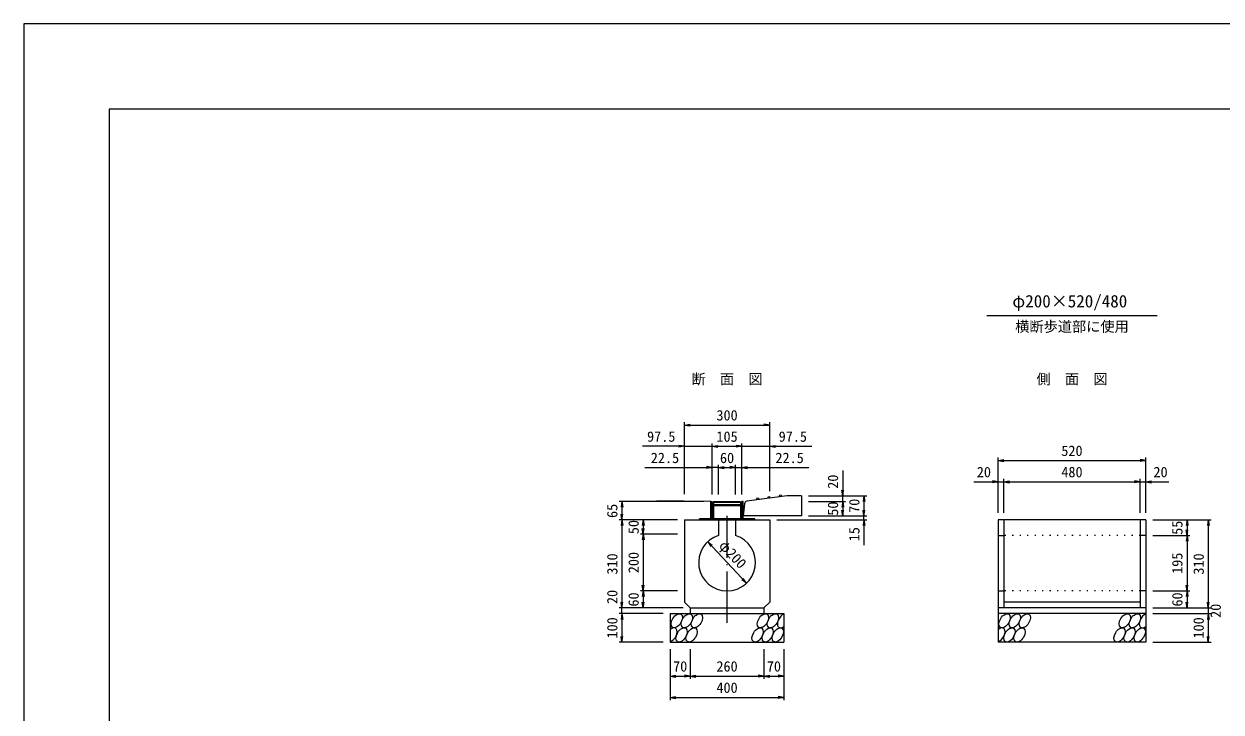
# Model space of a CAD drawing. Units: millimetres, scale not verified. Extents: x -6300 to 6300, y -4455 to 4455.
# Drawn here: x -6300 to -2086, y 2031 to 4455 of the extents above; entities that cross this region are included whole.
import ezdxf
from ezdxf.enums import TextEntityAlignment as Align

# ---------------------------------------------------------------- set-up
doc = ezdxf.new("R2010")
doc.units = ezdxf.units.MM
doc.header["$LTSCALE"] = 15
doc.linetypes.add('DOTTED', pattern=[1.75, 0.25, -1.5])
doc.linetypes.add('LONG_DASHED_DOTTED', pattern=[15.25, 12, -1.5, 0.25, -1.5])
for name, color, linetype, lineweight in [('0-0_CENTER', 7, 'LONG_DASHED_DOTTED', 25), ('0-1_DIM', 7, 'Continuous', 25), ('0-2_Defpoints', 5, 'Continuous', 25), ('0-3_HATCH', 6, 'Continuous', 25), ('0-6_OUTLINE', 3, 'Continuous', 25), ('0-7_OUTLINE2', 4, 'DOTTED', 25), ('0-8_TXT', 7, 'Continuous', 25), ('0-9_WAKU', 3, 'Continuous', 13)]:
    doc.layers.add(name, color=color, linetype=linetype, lineweight=lineweight)
doc.styles.add('ＭＳ ゴシック', font='')
doc.styles.get('ＭＳ ゴシック').set_extended_font_data('MS Gothic')

msp = doc.modelspace()

# ---------------------------------------------------------------- linework, layer by layer
at = {"layer": '0-0_CENTER'}
msp.add_line((-3824.8, 2345.62), (-3824.8, 2721.88), dxfattribs=at)
at = {"layer": '0-1_DIM'}
for p, q in [((-2910.63, 3428.1), (-2310.63, 3428.1)), ((-3974.8, 2799), (-3974.8, 3052.11)), ((-3974.8, 3042.11), (-3954.81, 3045.44)), ((-3974.8, 3042.11), (-3954.81, 3038.78)), ((-3674.8, 3042.11), (-3694.8, 3045.44)), ((-3674.8, 2809.34), (-3674.8, 3052.11)), ((-3974.8, 2967.11), (-4122.7, 2967.11)), ((-3974.8, 2967.11), (-3994.8, 2970.44)), ((-3974.8, 2967.11), (-3994.8, 2963.78)), ((-3974.8, 2967.11), (-3877.3, 2967.11)), ((-3877.3, 2797.61), (-3877.3, 2977.11)), ((-3877.3, 2967.11), (-3857.31, 2970.44)), ((-3877.3, 2967.11), (-3772.3, 2967.11)), ((-3877.3, 2967.11), (-3857.31, 2963.78)), ((-3772.3, 2967.11), (-3792.3, 2970.44)), ((-3772.3, 2967.11), (-3792.3, 2963.78)), ((-3772.3, 2797.61), (-3772.3, 2977.11)), ((-3772.3, 2967.11), (-3674.8, 2967.11)), ((-3674.8, 2967.11), (-3654.81, 2970.44)), ((-3674.8, 2967.11), (-3654.81, 2963.78)), ((-3674.8, 2967.11), (-3526.91, 2967.11)), ((-2870.63, 2732.61), (-2870.63, 2927.11)), ((-2870.63, 2917.11), (-2850.63, 2920.44)), ((-2870.63, 2917.11), (-2850.63, 2913.78)), ((-2870.63, 2917.11), (-2350.63, 2917.11)), ((-2350.63, 2917.11), (-2370.63, 2920.44)), ((-2350.63, 2917.11), (-2370.63, 2913.78)), ((-2350.63, 2732.61), (-2350.63, 2927.11)), ((-3877.3, 2892.11), (-3897.3, 2888.78)), ((-3854.8, 2892.11), (-3877.3, 2892.11)), ((-3854.8, 2797.11), (-3854.8, 2902.11)), ((-3854.8, 2892.11), (-3834.81, 2895.44)), ((-3854.8, 2892.11), (-3834.81, 2888.78)), ((-3854.8, 2892.11), (-3794.8, 2892.11)), ((-3794.8, 2892.11), (-3814.8, 2895.44)), ((-3794.8, 2892.11), (-3814.8, 2888.78)), ((-3794.8, 2797.11), (-3794.8, 2902.11)), ((-3794.8, 2892.11), (-3772.3, 2892.11)), ((-3772.3, 2892.11), (-3752.31, 2895.44)), ((-3772.3, 2892.11), (-3537.05, 2892.11)), ((-3772.3, 2892.11), (-3752.31, 2888.78)), ((-2956.4, 2842.11), (-2870.63, 2842.11)), ((-2870.63, 2842.11), (-2890.63, 2845.44)), ((-2870.63, 2842.11), (-2890.63, 2838.78)), ((-2870.63, 2842.11), (-2850.63, 2842.11)), ((-2850.63, 2732.61), (-2850.63, 2852.11)), ((-2850.63, 2842.11), (-2830.63, 2845.44)), ((-2850.63, 2842.11), (-2370.63, 2842.11)), ((-2850.63, 2842.11), (-2830.63, 2838.78)), ((-2370.63, 2842.11), (-2390.63, 2845.44)), ((-2370.63, 2842.11), (-2390.63, 2838.78)), ((-2370.63, 2732.61), (-2370.63, 2852.11)), ((-2370.63, 2842.11), (-2350.63, 2842.11)), ((-2350.63, 2842.11), (-2330.63, 2845.44)), ((-2350.63, 2842.11), (-2330.63, 2838.78)), ((-2350.63, 2842.11), (-2269.26, 2842.11)), ((-3537.81, 2792.61), (-3332.81, 2792.61)), ((-3417.81, 2792.61), (-3414.47, 2812.61)), ((-3417.81, 2772.61), (-3417.81, 2792.61)), ((-3342.81, 2792.61), (-3346.14, 2772.61)), ((-3342.81, 2792.61), (-3339.47, 2772.61)), ((-3342.81, 2792.61), (-3342.81, 2722.61)), ((-3906.81, 2772.61), (-4204.8, 2772.61)), ((-4194.8, 2772.61), (-4198.14, 2752.61)), ((-4194.8, 2772.61), (-4191.47, 2752.61)), ((-4194.8, 2772.61), (-4194.8, 2707.61)), ((-3537.81, 2772.61), (-3407.81, 2772.61)), ((-3417.81, 2772.61), (-3421.14, 2752.61)), ((-3417.81, 2722.61), (-3421.14, 2742.61)), ((-3417.81, 2772.61), (-3417.81, 2722.61)), ((-3417.81, 2772.61), (-3414.47, 2752.61)), ((-3417.81, 2722.61), (-3414.47, 2742.61)), ((-3342.81, 2722.61), (-3346.14, 2742.61)), ((-3342.81, 2722.61), (-3339.47, 2742.61)), ((-3999.8, 2707.61), (-4204.8, 2707.61)), ((-4194.8, 2707.61), (-4198.14, 2727.61)), ((-4194.8, 2707.61), (-4198.14, 2687.61)), ((-4194.8, 2707.61), (-4191.47, 2727.61)), ((-4194.8, 2707.61), (-4191.47, 2687.61)), ((-4194.8, 2707.61), (-4194.8, 2397.61)), ((-4119.8, 2707.61), (-4123.14, 2687.61)), ((-4119.8, 2707.61), (-4119.8, 2657.61)), ((-4119.8, 2707.61), (-4116.47, 2687.61)), ((-3649.8, 2707.61), (-3332.81, 2707.61)), ((-3537.81, 2722.61), (-3332.81, 2722.61)), ((-3342.81, 2707.61), (-3346.14, 2687.61)), ((-3342.81, 2707.61), (-3342.81, 2722.61)), ((-3342.81, 2707.61), (-3342.81, 2619.33)), ((-3342.81, 2707.61), (-3339.47, 2687.61)), ((-2325.63, 2707.61), (-2120.63, 2707.61)), ((-2205.63, 2707.61), (-2208.96, 2687.61)), ((-2205.63, 2707.61), (-2205.63, 2653)), ((-2205.63, 2707.61), (-2202.29, 2687.61)), ((-2130.63, 2707.61), (-2133.96, 2687.61)), ((-2130.63, 2707.61), (-2130.63, 2397.61)), ((-2130.63, 2707.61), (-2127.29, 2687.61)), ((-3999.8, 2657.61), (-4129.8, 2657.61)), ((-4119.8, 2657.61), (-4123.14, 2677.61)), ((-4119.8, 2657.61), (-4123.14, 2637.61)), ((-4119.8, 2657.61), (-4116.47, 2677.61)), ((-4119.8, 2657.61), (-4119.8, 2457.61)), ((-4119.8, 2657.61), (-4116.47, 2637.61)), ((-2205.63, 2653), (-2208.96, 2673)), ((-2205.63, 2653), (-2202.29, 2673)), ((-3893.04, 2630.72), (-3876.95, 2618.37)), ((-3893.04, 2630.72), (-3881.83, 2613.82)), ((-2325.63, 2653), (-2195.63, 2653)), ((-2205.63, 2653), (-2208.96, 2633)), ((-2205.63, 2653), (-2202.29, 2633)), ((-2205.63, 2653), (-2205.63, 2457.61)), ((-3756.57, 2484.5), (-3767.78, 2501.4)), ((-3999.8, 2457.61), (-4129.8, 2457.61)), ((-4119.8, 2457.61), (-4123.14, 2477.61)), ((-4119.8, 2457.61), (-4123.14, 2437.61)), ((-4119.8, 2457.61), (-4116.47, 2477.61)), ((-4119.8, 2457.61), (-4119.8, 2397.61)), ((-4119.8, 2457.61), (-4116.47, 2437.61)), ((-2325.63, 2457.61), (-2195.63, 2457.61)), ((-2205.63, 2457.61), (-2208.96, 2477.61)), ((-2205.63, 2457.61), (-2208.96, 2437.61)), ((-2205.63, 2457.61), (-2202.29, 2477.61)), ((-2205.63, 2457.61), (-2202.29, 2437.61)), ((-4194.8, 2397.61), (-4198.14, 2417.61)), ((-4194.8, 2397.61), (-4191.47, 2417.61)), ((-4119.8, 2397.61), (-4123.14, 2417.61)), ((-4119.8, 2397.61), (-4116.47, 2417.61)), ((-2205.63, 2397.61), (-2202.29, 2417.61)), ((-2130.63, 2397.61), (-2133.96, 2417.61)), ((-2130.63, 2397.61), (-2127.29, 2417.61)), ((-3979.8, 2397.61), (-4204.8, 2397.61)), ((-4049.8, 2377.61), (-4204.8, 2377.61)), ((-4194.8, 2377.61), (-4198.14, 2357.61)), ((-4194.8, 2377.61), (-4194.8, 2397.61)), ((-4194.8, 2377.61), (-4191.47, 2357.61)), ((-4194.8, 2377.61), (-4194.8, 2277.61)), ((-2325.63, 2397.61), (-2120.63, 2397.61)), ((-2325.63, 2377.61), (-2120.63, 2377.61)), ((-2130.63, 2377.61), (-2133.96, 2357.61)), ((-2130.63, 2397.61), (-2130.63, 2377.61)), ((-2130.63, 2377.61), (-2130.63, 2277.61)), ((-2130.63, 2377.61), (-2127.29, 2357.61)), ((-4049.8, 2277.61), (-4204.8, 2277.61)), ((-4194.8, 2277.61), (-4198.14, 2297.61)), ((-4194.8, 2277.61), (-4191.47, 2297.61)), ((-2325.63, 2277.61), (-2120.63, 2277.61)), ((-2130.63, 2277.61), (-2133.96, 2297.61)), ((-2130.63, 2277.61), (-2127.29, 2297.61)), ((-4024.8, 2252.61), (-4024.8, 2072.61)), ((-3954.8, 2252.61), (-3954.8, 2147.61)), ((-3694.8, 2252.61), (-3694.8, 2147.61)), ((-3624.8, 2252.61), (-3624.8, 2072.61)), ((-4024.8, 2157.61), (-4004.81, 2160.94)), ((-4024.8, 2157.61), (-4004.81, 2154.28)), ((-4024.8, 2157.61), (-3954.8, 2157.61)), ((-3954.8, 2157.61), (-3974.8, 2160.94)), ((-3954.8, 2157.61), (-3974.8, 2154.28)), ((-3954.8, 2157.61), (-3934.81, 2160.94)), ((-3954.8, 2157.61), (-3934.81, 2154.28)), ((-3694.8, 2157.61), (-3714.8, 2160.94)), ((-3694.8, 2157.61), (-3674.81, 2160.94)), ((-3694.8, 2157.61), (-3624.81, 2157.61)), ((-3694.8, 2157.61), (-3674.81, 2154.28)), ((-3624.8, 2157.61), (-3644.8, 2160.94)), ((-3624.8, 2157.61), (-3644.8, 2154.28)), ((-4024.8, 2082.61), (-4004.81, 2085.94)), ((-4024.8, 2082.61), (-4004.81, 2079.28)), ((-4024.8, 2082.61), (-3624.8, 2082.61)), ((-3624.8, 2082.61), (-3644.8, 2085.94)), ((-3624.8, 2082.61), (-3644.8, 2079.28))]:
    msp.add_line(p, q, dxfattribs=at)
for points in [[(-3974.8, 3042.11), (-3674.8, 3042.11), (-3694.8, 3038.78)], [(-4114.6, 2892.11), (-3877.3, 2892.11), (-3897.3, 2895.44)], [(-3417.81, 2881.98), (-3417.81, 2792.61), (-3421.14, 2812.61)], [(-3893.04, 2630.72), (-3756.57, 2484.5), (-3772.66, 2496.85)], [(-2205.63, 2457.61), (-2205.63, 2397.61), (-2208.96, 2417.61)], [(-3954.8, 2157.61), (-3694.8, 2157.61), (-3714.8, 2154.28)]]:
    msp.add_lwpolyline(points, dxfattribs=at)
at = {"layer": '0-2_Defpoints'}
msp.add_lwpolyline([(-6300, -4455), (6300, -4455), (6300, 4455), (-6300, 4455)], close=True, dxfattribs=at)
at = {"layer": '0-3_HATCH'}
for centre in [(-4001.91, 2352.61), (-3966.44, 2352.61), (-3930.96, 2352.61), (-3698.76, 2352.61), (-3663.28, 2352.61), (-2847.74, 2352.61), (-2812.26, 2352.61), (-2776.78, 2352.61), (-2424.58, 2352.61), (-2389.1, 2352.61), (-3985.03, 2302.61), (-3949.56, 2302.61), (-3717.35, 2302.61), (-3681.88, 2302.61), (-3646.4, 2302.61), (-2830.85, 2302.61), (-2795.38, 2302.61), (-2443.17, 2302.61), (-2407.7, 2302.61), (-2372.22, 2302.61)]:
    msp.add_ellipse(centre, major_axis=(14.54, 23.54), ratio=0.5792, dxfattribs=at)
for centre, start_param, end_param in [((-3627.8, 2352.61), 0.6666252, 4.1103269), ((-2353.63, 2352.61), 0.6666252, 4.1103269), ((-4020.51, 2302.61), 3.7419964, 7.318141), ((-2866.33, 2302.61), 3.7419964, 7.318141)]:
    msp.add_ellipse(centre, major_axis=(14.54, 23.54), ratio=0.5792, start_param=start_param, end_param=end_param, dxfattribs=at)
at = {"layer": '0-6_OUTLINE'}
for p, q in [((-3612.81, 2792.61), (-3754.96, 2773.65)), ((-3721.01, 2783.23), (-3721.34, 2778.14)), ((-3714.08, 2784.15), (-3721.01, 2783.23)), ((-3714.08, 2784.15), (-3712.42, 2779.33)), ((-3681.36, 2788.51), (-3681.7, 2783.42)), ((-3674.43, 2789.44), (-3681.36, 2788.51)), ((-3674.43, 2789.44), (-3672.77, 2784.61)), ((-3641.72, 2793.8), (-3642.05, 2788.71)), ((-3634.78, 2794.72), (-3641.72, 2793.8)), ((-3634.78, 2794.72), (-3633.13, 2789.9)), ((-3562.81, 2792.61), (-3612.81, 2792.61)), ((-3562.81, 2792.61), (-3562.81, 2722.61)), ((-3881.8, 2772.61), (-4072.52, 2775.47)), ((-3881.8, 2772.61), (-3877.3, 2772.61)), ((-3881.8, 2712.11), (-3881.8, 2772.61)), ((-3877.3, 2712.11), (-3877.3, 2772.61)), ((-3874.8, 2712.11), (-3874.8, 2767.91)), ((-3871.6, 2712.11), (-3871.6, 2767.91)), ((-3778, 2760.71), (-3871.6, 2760.71)), ((-3778, 2757.51), (-3871.6, 2757.51)), ((-3779, 2772.11), (-3870.61, 2772.11)), ((-3779, 2768.91), (-3870.61, 2768.91)), ((-3869.8, 2757.51), (-3869.8, 2760.71)), ((-3779.8, 2757.51), (-3779.8, 2760.71)), ((-3778, 2767.91), (-3778, 2712.11)), ((-3774.8, 2767.91), (-3774.8, 2712.11)), ((-3767.81, 2772.61), (-3772.3, 2772.61)), ((-3772.3, 2712.11), (-3772.3, 2772.61)), ((-3767.81, 2712.11), (-3767.81, 2772.61)), ((-3763.59, 2764.74), (-3767.81, 2722.61)), ((-3974.8, 2707.61), (-3674.8, 2707.61)), ((-3974.8, 2707.61), (-3974.8, 2417.61)), ((-3922.3, 2707.61), (-3922.3, 2712.11)), ((-3727.3, 2712.11), (-3922.3, 2712.11)), ((-3854.8, 2707.61), (-3854.8, 2653)), ((-3794.8, 2707.61), (-3794.8, 2653)), ((-3562.81, 2722.61), (-3767.81, 2722.61)), ((-3727.3, 2707.61), (-3727.3, 2712.11)), ((-3674.8, 2707.61), (-3674.8, 2417.61)), ((-2870.63, 2707.61), (-2870.63, 2277.61)), ((-2350.63, 2707.61), (-2870.63, 2707.61)), ((-2850.63, 2707.61), (-2850.63, 2397.61)), ((-2370.63, 2707.61), (-2370.63, 2397.61)), ((-2870.63, 2653), (-2850.63, 2653)), ((-2350.63, 2653), (-2370.63, 2653)), ((-2870.63, 2457.61), (-2850.63, 2457.61)), ((-2350.63, 2457.61), (-2370.63, 2457.61)), ((-3954.8, 2397.61), (-3974.8, 2417.61)), ((-3674.8, 2417.61), (-3694.8, 2397.61)), ((-2370.63, 2417.61), (-2850.63, 2417.61)), ((-4024.8, 2377.61), (-4024.8, 2277.61)), ((-4024.8, 2377.61), (-3624.8, 2377.61)), ((-3954.8, 2397.61), (-3694.8, 2397.61)), ((-3954.8, 2397.61), (-3954.8, 2377.61)), ((-3694.8, 2397.61), (-3694.8, 2377.61)), ((-3624.8, 2377.61), (-3624.8, 2277.61)), ((-2350.63, 2397.61), (-2870.63, 2397.61)), ((-2350.63, 2377.61), (-2870.63, 2377.61)), ((-4024.8, 2277.61), (-3624.8, 2277.61))]:
    msp.add_line(p, q, dxfattribs=at)
msp.add_lwpolyline([(-2350.63, 2707.61), (-2350.63, 2277.61), (-2870.63, 2277.61)], dxfattribs=at)
for centre, radius, start, end in [((-3870.61, 2767.91), 4.2, 90, 180.00001), ((-3870.61, 2767.91), 1, 90, 180.00001), ((-3779, 2767.91), 4.2, 0, 90), ((-3779, 2767.91), 1, 0, 90), ((-3753.64, 2763.74), 10, 97.59463, 174.28941), ((-3824.8, 2557.61), 100, 107.45761, 72.54239)]:
    msp.add_arc(centre, radius, start, end, dxfattribs=at)
at = {"layer": '0-7_OUTLINE2'}
for p, q in [((-2370.63, 2653), (-2850.63, 2653)), ((-2370.63, 2457.61), (-2850.63, 2457.61))]:
    msp.add_line(p, q, dxfattribs=at)
at = {"layer": '0-9_WAKU'}
msp.add_lwpolyline([(-6000, -4155), (6000, -4155), (6000, 4155), (-6000, 4155)], close=True, dxfattribs=at)

# ---------------------------------------------------------------- texts
at = {"layer": '0-1_DIM', "style": 'ＭＳ ゴシック'}
for s, p in [('300', (-3862.3, 3047.11)), ('97.5', (-4106.47, 2972.11)), ('105', (-3862.3, 2972.11)), ('97.5', (-3643.14, 2972.11)), ('520', (-2648.13, 2922.11)), ('22.5', (-4093.28, 2897.11)), ('60', (-3849.8, 2897.11)), ('22.5', (-3654.54, 2897.11)), ('20', (-2945.63, 2847.11)), ('480', (-2648.13, 2847.11)), ('20', (-2323.83, 2847.11)), ('70', (-4014.8, 2162.61)), ('260', (-3862.3, 2162.61)), ('70', (-3684.81, 2162.61)), ('400', (-3862.3, 2087.61))]:
    msp.add_text(s, height=36.66, dxfattribs=at).set_placement(p, align=Align.BOTTOM_LEFT)
for s, rotation, p in [('20', 90, (-3422.81, 2817.61)), ('65', 90, (-4199.8, 2714.66)), ('50', 90, (-3422.81, 2722.61)), ('70', 90, (-3347.81, 2732.61)), ('50', 90, (-4124.8, 2657.61)), ('55', 90, (-2210.63, 2655.31)), ('15', 90, (-3347.81, 2632.61)), ('φ200', 313.025, (-3864.51, 2607.46)), ('310', 90, (-4199.8, 2515.11)), ('200', 90, (-4124.8, 2520.11)), ('195', 90, (-2210.63, 2517.81)), ('310', 90, (-2135.63, 2515.11)), ('20', 90, (-4199.8, 2411.5)), ('60', 90, (-4124.8, 2402.61)), ('60', 90, (-2210.63, 2402.61)), ('20', 90, (-2075.63, 2362.61)), ('100', 90, (-4199.8, 2290.11)), ('100', 90, (-2135.63, 2290.11))]:
    msp.add_text(s, height=36.66, rotation=rotation, dxfattribs=at).set_placement(p, align=Align.BOTTOM_LEFT)
at = {"layer": '0-8_TXT', "style": 'ＭＳ ゴシック'}
for s, height, p in [('φ200×520/480', 43.99, (-2820.63, 3443.1)), ('横断歩道部に使用', 36.66, (-2810.63, 3359.73)), ('断\u3000面\u3000図', 36.66, (-3949.8, 3174.47)), ('側\u3000面\u3000図', 36.66, (-2735.63, 3174.47))]:
    msp.add_text(s, height=height, dxfattribs=at).set_placement(p, align=Align.BOTTOM_LEFT)

doc.saveas('drawing.dxf')
